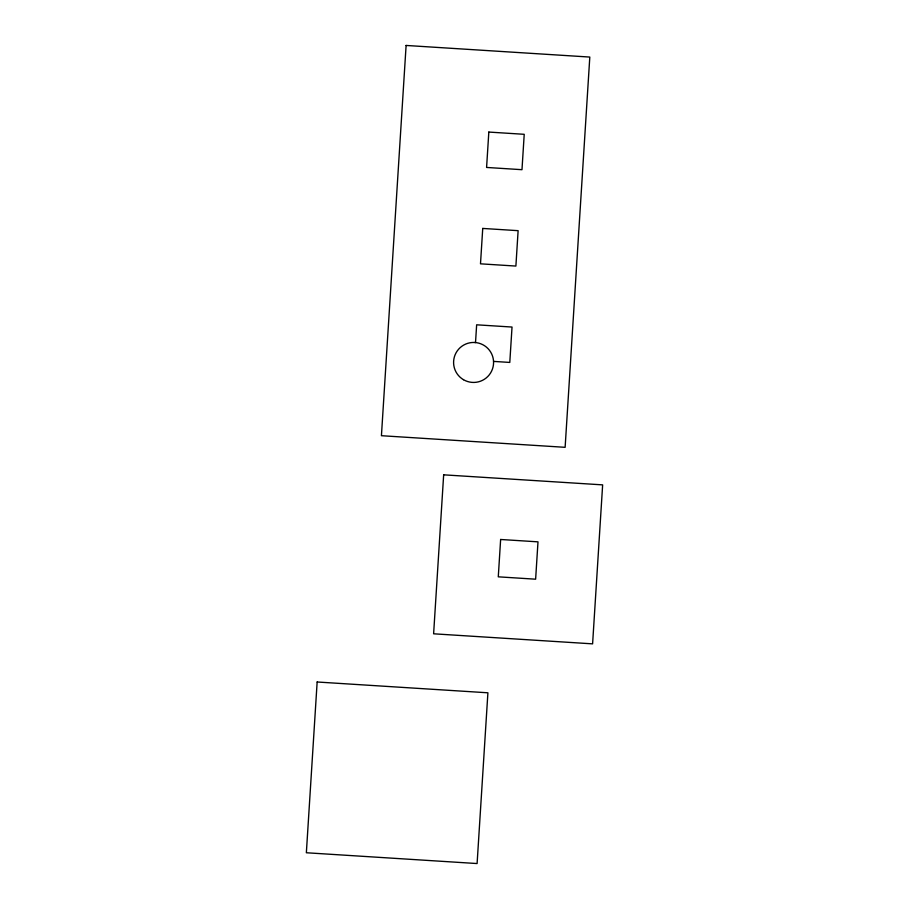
<?xml version="1.0" encoding="UTF-8"?>
<svg xmlns="http://www.w3.org/2000/svg" width="909" height="909" viewBox="0 0 909 909"><rect width="100%" height="100%" fill="white"/><g stroke="black" fill="none" stroke-linecap="round" stroke-linejoin="round"><path stroke-width="1.36" d="M493.553 361.407L509.79 362.43L512.028 327.047L476.646 324.808L475.521 342.545L474.85 342.5M317.15 682L306.356 852.756L477.1 863.55L487.906 692.794L317.15 682M406.107 45.45L381.428 435.706L565.125 447.319L589.805 57.062L406.107 45.45M443.66 474.828L433.616 633.8L592.6 643.856L602.644 484.872L443.66 474.828M482.736 228.432L480.497 263.826L515.892 266.064L518.119 230.67L482.736 228.432M488.826 132.066L486.588 167.449L521.982 169.688L524.22 134.305L488.826 132.066M500.632 539.48L498.28 576.829L535.628 579.192L537.992 541.844L500.632 539.48M463.488 379.701A19.987 19.987 0 0 0 493.576 362.566A19.987 19.987 0 0 0 463.704 345.068A19.987 19.987 0 0 0 463.488 379.701"/></g></svg>
